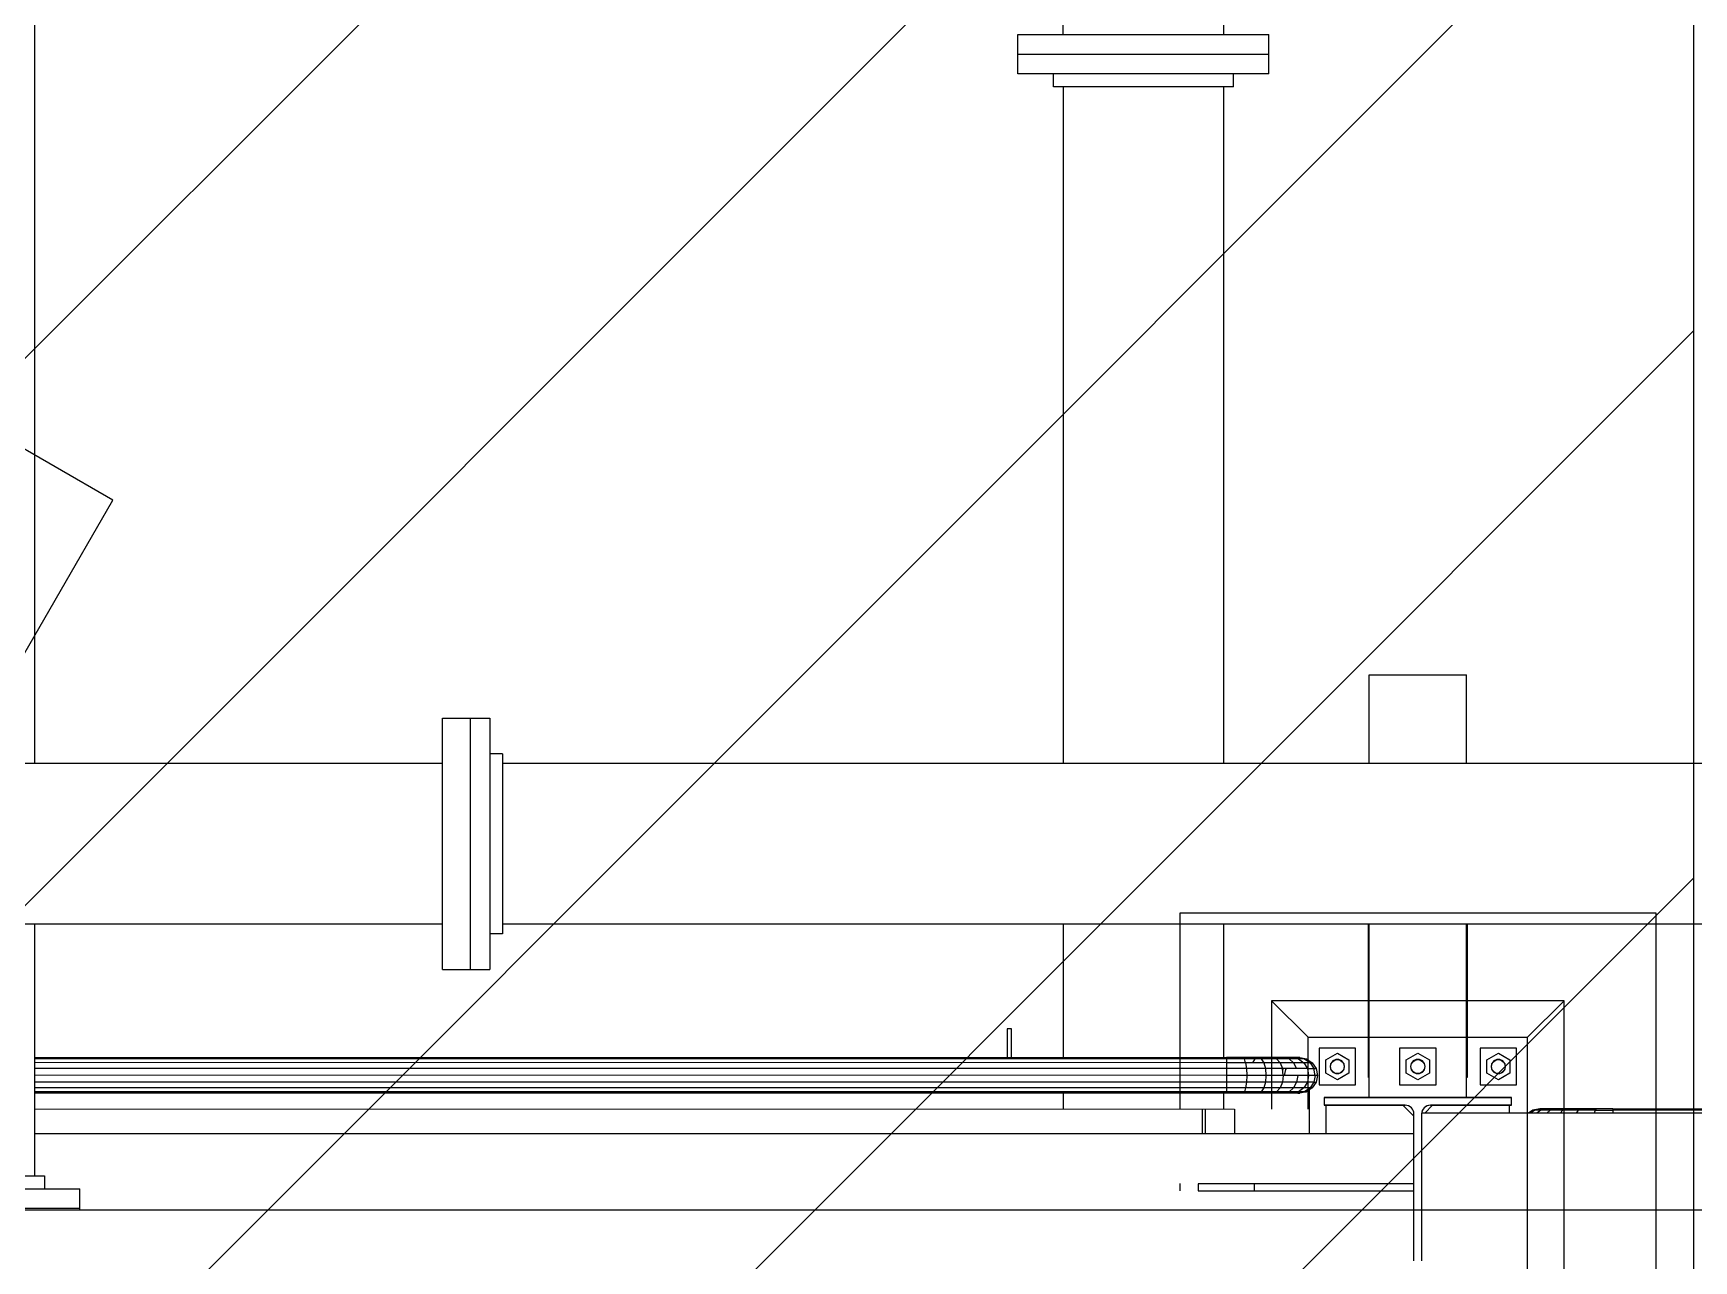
# Model space of a CAD drawing. Header units: metres. Extents: x 0 to 63075, y 0 to 44550.
# Drawn here: x 52426 to 52766.8, y 37232.2 to 37484 of the extents above; entities that cross this region are included whole.
import ezdxf

# ---------------------------------------------------------------- set-up
doc = ezdxf.new("R2010")
doc.units = ezdxf.units.M
doc.header["$LTSCALE"] = 75
for name, color, linetype in [('AI-Hatch mob', 7, 'Continuous'), ('GSB', 7, 'Continuous'), ('ML6', 1, 'Continuous'), ('SDM', 7, 'Continuous'), ('SL1', 8, 'Continuous')]:
    doc.layers.add(name, color=color, linetype=linetype)

# ---------------------------------------------------------------- blocks, each defined once
blk = doc.blocks.new('A$C6bae614f')
at = {"layer": 'SL1'}
for p, q in [((363279.5, 25781.3), (363279.4, 23433.3)), ((364685.1, 24429.2), (364685.2, 25011.9)), ((364904.2, 25011.8), (364904.2, 24429.2)), ((364623.2, 24429.2), (364966.1, 24429.2)), ((364623.2, 24375.3), (364623.2, 24429.2)), ((364966.1, 24375.3), (364966.1, 24429.2)), ((364623.2, 24402.3), (364966.1, 24402.2)), ((364966.1, 24375.3), (364623.2, 24375.3)), ((364671.6, 24357.8), (364671.6, 24375.3)), ((364917.7, 24357.8), (364917.7, 24375.3)), ((364917.7, 24357.8), (364671.6, 24357.8)), ((364685.1, 24357.8), (364685.1, 23433.2)), ((364904.2, 24357.8), (364904.2, 23433.2)), ((363386.4, 23793.1), (363061.3, 23980.8)), ((362906.3, 22961.6), (363386.4, 23793.1)), ((365103.2, 23433.2), (365103.2, 23554.5)), ((365103.2, 23554.5), (365236.2, 23554.5)), ((365236.2, 23433.2), (365236.2, 23554.5)), ((363837, 23495.2), (363901.4, 23495.2)), ((363837, 23152.3), (363837, 23495.2)), ((363874.5, 23495.2), (363874.5, 23152.3)), ((363901.4, 23495.2), (363901.4, 23152.3)), ((363918.9, 23446.8), (363901.4, 23446.8)), ((363918.9, 23446.8), (363918.9, 23200.7)), ((363837, 23433.3), (360890.7, 23433.4)), ((366865.2, 23433.2), (363918.9, 23433.3)), ((363837, 23214.2), (360890.7, 23214.3)), ((363279.4, 23214.2), (363279.4, 22870.1)), ((366865.2, 23214.1), (363918.9, 23214.2)), ((364685.1, 23214.2), (364685.1, 23032)), ((364844.7, 23229.6), (365494.7, 23229.5)), ((364844.7, 22961.6), (364844.7, 23229.6)), ((364904.2, 23214.2), (364904.2, 23031.9)), ((365102.2, 23004.7), (365102.2, 23214.1)), ((365103.2, 22977.5), (365103.2, 23214.1)), ((365236.2, 22977.5), (365236.2, 23214.1)), ((365237.2, 23214.1), (365237.2, 23004.7)), ((365494.7, 23229.5), (365494.7, 22479.5)), ((363918.9, 23200.7), (363901.4, 23200.7)), ((363837, 23152.3), (363901.4, 23152.3)), ((364969.7, 23109.5), (364969.7, 22961.5)), ((365369.7, 23109.5), (364969.7, 23109.5)), ((364969.7, 23109.5), (365019.7, 23059.5)), ((365319.7, 23059.5), (365369.7, 23109.5)), ((365369.7, 22599.5), (365369.7, 23109.5)), ((364614.6, 23071.1), (364608.3, 23071.1)), ((364608.3, 23071.1), (364608.3, 23032)), ((364614.6, 23032), (364614.6, 23071.1)), ((365019.7, 23059.5), (365319.7, 23059.5)), ((365019.7, 22961.5), (365019.7, 23059.5)), ((365319.7, 22649.5), (365319.7, 23059.5)), ((365034.7, 23044.5), (365034.7, 22994.5)), ((365084.7, 23044.5), (365034.7, 23044.5)), ((365043.9, 23028.7), (365059.7, 23037.8)), ((365059.7, 23037.8), (365075.5, 23028.7)), ((365084.7, 22994.5), (365084.7, 23044.5)), ((365144.7, 23044.5), (365144.7, 22994.5)), ((365194.7, 23044.5), (365144.7, 23044.5)), ((365153.9, 23028.7), (365169.7, 23037.8)), ((365169.7, 23037.8), (365185.5, 23028.7)), ((365194.7, 22994.5), (365194.7, 23044.5)), ((365254.7, 23044.5), (365254.7, 22994.5)), ((365304.7, 23044.5), (365254.7, 23044.5)), ((365263.9, 23028.7), (365279.7, 23037.8)), ((365279.7, 23037.8), (365295.5, 23028.7)), ((365304.7, 22994.5), (365304.7, 23044.5)), ((363279.4, 23032), (364908.3, 23031.9)), ((364908.3, 23030.1), (363279.4, 23030.1)), ((364908.3, 23024.8), (363279.4, 23024.9)), ((364908.3, 23016.9), (363279.4, 23016.9)), ((364930.5, 23031.9), (364908.3, 23031.9)), ((364908.3, 23031.9), (364908.3, 23030.1)), ((364908.3, 23030.1), (364908.3, 23024.8)), ((365014.9, 23030.1), (364908.3, 23030.1)), ((365022.6, 23024.8), (364908.3, 23024.8)), ((364908.3, 23024.8), (364908.3, 22990.3)), ((365018.7, 23016.9), (364908.3, 23016.9)), ((364970.6, 23031.9), (364930.5, 23031.9)), ((364930.5, 23031.9), (364932.6, 23030.1)), ((364934.4, 23024.8), (364932.6, 23030.1)), ((364934.4, 23024.8), (364935.5, 23016.9)), ((364935.5, 23016.9), (364935.9, 23007.5)), ((364944.2, 23024.8), (364947.6, 23030.1)), ((364951.7, 23031.9), (364955.7, 23030.1)), ((364955.7, 23030.1), (364959.1, 23024.8)), ((364959.1, 23024.8), (364961.4, 23016.9)), ((364961.4, 23016.9), (364962.2, 23007.5)), ((364970.6, 23031.9), (364976.4, 23030.1)), ((364986.4, 23031.9), (364970.6, 23031.9)), ((364976.4, 23030.1), (364981.4, 23024.8)), ((364981.4, 23024.8), (364984.7, 23016.9)), ((364985.8, 23007.5), (364984.7, 23016.9)), ((364985.1, 23013.6), (364985.7, 23016.9)), ((365005.8, 23031.9), (364986.4, 23031.9)), ((364986.4, 23031.9), (364993.7, 23030.1)), ((364988.7, 23015.6), (364987.1, 23007.5)), ((364989.6, 23016.9), (364988.7, 23015.6)), ((364993.7, 23030.1), (364999.9, 23024.8)), ((364998.4, 23031.9), (365006.8, 23030.1)), ((364999.9, 23024.8), (365004.1, 23016.9)), ((365008.3, 23031.9), (365005.8, 23031.9)), ((365005.8, 23031.9), (365014.9, 23030.1)), ((365006.8, 23030.1), (365013.9, 23024.8)), ((365008.3, 23031.9), (365017.6, 23030.1)), ((365013.9, 23024.8), (365018.7, 23016.9)), ((365014.9, 23030.1), (365022.6, 23024.8)), ((365014.9, 23030.1), (365017.6, 23030.1)), ((365017.6, 23030.1), (365025.5, 23024.8)), ((365018.7, 23016.9), (365020.3, 23007.5)), ((365018.7, 23016.9), (365027.7, 23016.9)), ((365022.6, 23024.8), (365025.5, 23024.8)), ((365022.6, 23024.8), (365027.7, 23016.9)), ((365025.5, 23024.8), (365030.8, 23016.9)), ((365029.5, 23007.5), (365027.7, 23016.9)), ((365027.7, 23016.9), (365030.8, 23016.9)), ((365030.8, 23016.9), (365032.7, 23007.5)), ((365043.9, 23010.4), (365043.9, 23028.7)), ((365059.7, 23001.3), (365043.9, 23010.4)), ((365050.8, 23023.8), (365049.8, 23019.5)), ((365049.8, 23019.5), (365050.8, 23015.2)), ((365053.5, 23027.3), (365050.8, 23023.8)), ((365050.8, 23015.2), (365053.5, 23011.8)), ((365057.5, 23029.2), (365053.5, 23027.3)), ((365053.5, 23011.8), (365057.5, 23009.9)), ((365061.9, 23029.2), (365057.5, 23029.2)), ((365057.5, 23009.9), (365061.9, 23009.9)), ((365075.5, 23010.4), (365059.7, 23001.3)), ((365065.9, 23027.3), (365061.9, 23029.2)), ((365061.9, 23009.9), (365065.9, 23011.8)), ((365068.6, 23023.8), (365065.9, 23027.3)), ((365065.9, 23011.8), (365068.6, 23015.2)), ((365069.6, 23019.5), (365068.6, 23023.8)), ((365068.6, 23015.2), (365069.6, 23019.5)), ((365075.5, 23028.7), (365075.5, 23010.4)), ((365153.9, 23010.4), (365153.9, 23028.7)), ((365169.7, 23001.3), (365153.9, 23010.4)), ((365160.8, 23023.8), (365159.8, 23019.5)), ((365159.8, 23019.5), (365160.8, 23015.2)), ((365163.5, 23027.3), (365160.8, 23023.8)), ((365160.8, 23015.2), (365163.5, 23011.8)), ((365167.5, 23029.2), (365163.5, 23027.3)), ((365163.5, 23011.8), (365167.5, 23009.9)), ((365171.9, 23029.2), (365167.5, 23029.2)), ((365167.5, 23009.9), (365171.9, 23009.9)), ((365185.5, 23010.4), (365169.7, 23001.3)), ((365175.9, 23027.3), (365171.9, 23029.2)), ((365171.9, 23009.9), (365175.9, 23011.8)), ((365178.6, 23023.8), (365175.9, 23027.3)), ((365175.9, 23011.8), (365178.6, 23015.2)), ((365179.6, 23019.5), (365178.6, 23023.8)), ((365178.6, 23015.2), (365179.6, 23019.5)), ((365185.5, 23028.7), (365185.5, 23010.4)), ((365263.9, 23010.4), (365263.9, 23028.7)), ((365279.7, 23001.3), (365263.9, 23010.4)), ((365270.8, 23023.8), (365269.8, 23019.5)), ((365269.8, 23019.5), (365270.8, 23015.2)), ((365273.5, 23027.3), (365270.8, 23023.8)), ((365270.8, 23015.2), (365273.5, 23011.8)), ((365277.5, 23029.2), (365273.5, 23027.3)), ((365273.5, 23011.8), (365277.5, 23009.9)), ((365281.9, 23029.2), (365277.5, 23029.2)), ((365277.5, 23009.9), (365281.9, 23009.9)), ((365295.5, 23010.4), (365279.7, 23001.3)), ((365285.9, 23027.3), (365281.9, 23029.2)), ((365281.9, 23009.9), (365285.9, 23011.8)), ((365288.6, 23023.8), (365285.9, 23027.3)), ((365285.9, 23011.8), (365288.6, 23015.2)), ((365289.6, 23019.5), (365288.6, 23023.8)), ((365288.6, 23015.2), (365289.6, 23019.5)), ((365295.5, 23028.7), (365295.5, 23010.4)), ((364908.3, 23007.5), (363279.4, 23007.6)), ((364908.3, 22998.2), (363279.4, 22998.3)), ((364908.3, 22990.3), (363279.4, 22990.3)), ((364935.9, 23007.5), (364908.3, 23007.5)), ((364984.7, 22998.2), (364908.3, 22998.2)), ((364999.9, 22990.3), (364908.3, 22990.3)), ((364908.3, 22990.3), (364908.3, 22985)), ((364934.4, 22990.3), (364932.6, 22985)), ((364935.5, 22998.2), (364934.4, 22990.3)), ((364935.9, 23007.5), (364935.5, 22998.2)), ((365020.3, 23007.5), (364935.9, 23007.5)), ((364959.1, 22990.3), (364955.7, 22985)), ((364961.4, 22998.2), (364959.1, 22990.3)), ((364962.2, 23007.5), (364961.4, 22998.2)), ((364981.4, 22990.3), (364976.4, 22985)), ((364984.7, 22998.2), (364981.4, 22990.3)), ((364985.8, 23007.5), (364984.7, 22998.2)), ((365004.1, 22998.2), (364984.7, 22998.2)), ((364999.9, 22990.3), (364993.7, 22985)), ((365004.1, 22998.2), (364999.9, 22990.3)), ((365013.9, 22990.3), (364999.9, 22990.3)), ((365005.5, 23007.5), (365004.1, 22998.2)), ((365018.7, 22998.2), (365004.1, 22998.2)), ((365013.9, 22990.3), (365006.8, 22985)), ((365018.7, 22998.2), (365013.9, 22990.3)), ((365022.6, 22990.3), (365013.9, 22990.3)), ((365022.6, 22990.3), (365014.9, 22985)), ((365025.5, 22990.3), (365017.6, 22985)), ((365020.3, 23007.5), (365018.7, 22998.2)), ((365027.7, 22998.2), (365018.7, 22998.2)), ((365029.5, 23007.5), (365020.3, 23007.5)), ((365021.7, 22927.5), (365021.7, 22987.7)), ((365027.7, 22998.2), (365022.6, 22990.3)), ((365022.6, 22990.3), (365025.5, 22990.3)), ((365030.8, 22998.2), (365025.5, 22990.3)), ((365029.5, 23007.5), (365027.7, 22998.2)), ((365027.7, 22998.2), (365030.8, 22998.2)), ((365032.7, 23007.5), (365029.5, 23007.5)), ((365032.7, 23007.5), (365030.8, 22998.2)), ((365034.7, 22994.5), (365084.7, 22994.5)), ((365102.2, 23004.7), (365103.2, 23004.7)), ((365144.7, 22994.5), (365194.7, 22994.5)), ((365237.2, 23004.7), (365236.2, 23004.7)), ((365254.7, 22994.5), (365304.7, 22994.5)), ((364908.3, 22985), (363279.4, 22985.1)), ((364908.3, 22983.1), (363279.4, 22983.2)), ((364685.1, 22983.2), (364685.1, 22961.6)), ((364904.2, 22983.1), (364904.2, 22961.5)), ((364908.3, 22985), (364908.3, 22983.1)), ((364976.4, 22985), (364908.3, 22985)), ((364986.4, 22983.1), (364908.3, 22983.1)), ((364932.6, 22985), (364930.5, 22983.1)), ((364955.7, 22985), (364951.7, 22983.1)), ((364976.4, 22985), (364970.6, 22983.1)), ((364993.7, 22985), (364976.4, 22985)), ((364993.7, 22985), (364986.4, 22983.1)), ((364998.4, 22983.1), (364986.4, 22983.1)), ((365014.9, 22985), (364993.7, 22985)), ((365006.8, 22985), (364998.4, 22983.1)), ((365005.8, 22983.1), (364998.4, 22983.1)), ((365014.9, 22985), (365005.8, 22983.1)), ((365005.8, 22983.1), (365008.3, 22983.1)), ((365017.6, 22985), (365008.3, 22983.1)), ((365014.9, 22985), (365017.6, 22985)), ((365041.7, 22977.5), (365297.7, 22977.5)), ((365041.7, 22977.5), (365041.7, 22966.8)), ((365297.7, 22977.5), (365041.7, 22977.5)), ((365152.4, 22966.8), (365041.7, 22966.8)), ((365041.7, 22966.8), (365152.4, 22966.8)), ((365044.4, 22927.5), (365044.4, 22966.8)), ((365164.4, 22951.8), (365149.4, 22966.8)), ((365189.9, 22966.8), (365179.1, 22956)), ((365297.7, 22966.8), (365186.9, 22966.8)), ((365186.9, 22966.8), (365297.7, 22966.8)), ((365294.9, 22956), (365294.9, 22966.8)), ((365297.7, 22966.8), (365297.7, 22977.5)), ((363279.4, 22961.6), (364919.3, 22961.5)), ((364875, 22961.5), (364875, 22927.6)), ((364879.6, 22927.6), (364879.6, 22961.5)), ((364919.3, 22961.5), (364919.3, 22927.5)), ((365164.4, 22754.2), (365164.4, 22954.8)), ((365174.9, 22954.8), (365174.9, 22754.2)), ((368932.5, 22955.9), (365175, 22956)), ((365326.9, 22960.1), (365320.8, 22956)), ((365329.6, 22960.1), (365323.7, 22956)), ((365336.2, 22961.9), (365326.9, 22960.1)), ((365329.6, 22960.1), (365326.9, 22960.1)), ((365338.7, 22961.9), (365329.6, 22960.1)), ((365337.7, 22960.1), (365329.6, 22960.1)), ((365337.7, 22960.1), (365332.2, 22956)), ((365338.7, 22961.9), (365336.2, 22961.9)), ((365346.1, 22961.9), (365337.7, 22960.1)), ((365350.7, 22960.1), (365337.7, 22960.1)), ((365346.1, 22961.9), (365338.7, 22961.9)), ((365350.7, 22960.1), (365346, 22956)), ((365373.8, 22961.9), (365346.1, 22961.9)), ((365358, 22961.9), (365350.7, 22960.1)), ((365411.9, 22960.1), (365350.7, 22960.1)), ((365368, 22960.1), (365364.3, 22956)), ((365373.8, 22961.9), (365368, 22960.1)), ((365392.8, 22961.9), (365373.8, 22961.9)), ((365388.8, 22960.1), (365386.1, 22956)), ((365392.8, 22961.9), (365388.8, 22960.1)), ((365413.9, 22961.9), (365392.8, 22961.9)), ((365411.9, 22960.1), (365410.5, 22956)), ((365413.9, 22961.9), (365411.9, 22960.1)), ((365411.9, 22960.1), (365436.2, 22960.1)), ((365436.2, 22961.9), (365413.9, 22961.9)), ((365436.2, 22961.9), (365436.2, 22960.1)), ((365436.2, 22961.9), (367373.1, 22961.9)), ((367373.5, 22960), (365436.2, 22960.1)), ((365436.2, 22960.1), (365436.2, 22956)), ((365164.4, 22927.5), (363279.4, 22927.6)), ((363126.3, 22870.1), (363292.9, 22870.1)), ((363126.3, 22852.6), (363341.3, 22852.6)), ((363292.9, 22870.1), (363292.9, 22852.6)), ((363341.3, 22823.6), (363341.3, 22852.6)), ((364844.7, 22849.6), (364844.7, 22859.6)), ((364869.6, 22859.3), (364869.6, 22849.8)), ((365164.4, 22859.3), (364869.6, 22859.3)), ((364945.9, 22859.3), (364945.9, 22849.8)), ((364969.7, 22859.5), (364969.7, 22859.3)), ((365019.7, 22859.3), (365019.7, 22859.5)), ((364869.6, 22849.8), (365164.4, 22849.8)), ((364969.7, 22849.8), (364969.7, 22849.5)), ((365019.7, 22849.5), (365019.7, 22849.8)), ((363341.3, 22825.7), (363126.3, 22825.7)), ((366044.5, 22823.5), (363126.3, 22823.6))]:
    blk.add_line(p, q, dxfattribs=at)
for centre in [(365059.7, 23019.5), (365169.7, 23019.5), (365279.7, 23019.5)]:
    blk.add_circle(centre, 9.5, dxfattribs=at)
for centre, start, end in [((365152.4, 22954.8), 359.9981, 89.9961), ((365152.4, 22954.8), 359.9981, 89.9981), ((365186.9, 22954.8), 89.9961, 179.9981), ((365186.9, 22954.8), 89.9981, 179.9981)]:
    blk.add_arc(centre, 12, start, end, dxfattribs=at)
blk = doc.blocks.new('zw$15D4')
at = {"layer": 'ML6', "xscale": 0.2502808837766805, "yscale": 0.2502808837766805, "zscale": 0.2502808837766805}
blk.add_blockref('A$C6bae614f', (-85544.74, -3177.34), dxfattribs=at)

msp = doc.modelspace()

# ---------------------------------------------------------------- hatches: boundary and pattern name
at = {"layer": 'AI-Hatch mob'}
h = msp.add_hatch(dxfattribs=at)
h.set_pattern_fill('ANSI31', color=256, scale=25)
h.set_pattern_definition([(45, (-12666.46, -59.206), (-56.1266, 56.1266), [])])
h.paths.add_polyline_path([(52766.71, 38156.14), (51956.79, 38156.14), (51956.79, 36564.59), (52766.71, 36564.59)])

# ---------------------------------------------------------------- linework, layer by layer
at = {"layer": 'SDM'}
msp.add_lwpolyline([(51956.79, 38156.14), (52766.71, 38156.14), (52766.71, 36564.59), (51956.79, 36564.59)], close=True, dxfattribs=at)

# ---------------------------------------------------------------- block references
at = {"layer": 'GSB', "xscale": 0.6000000000000068, "yscale": 0.6000000000000068, "zscale": 0.6000000000000068}
msp.add_blockref('zw$15D4', (49200, 35721.63), dxfattribs=at)

doc.saveas('drawing.dxf')
